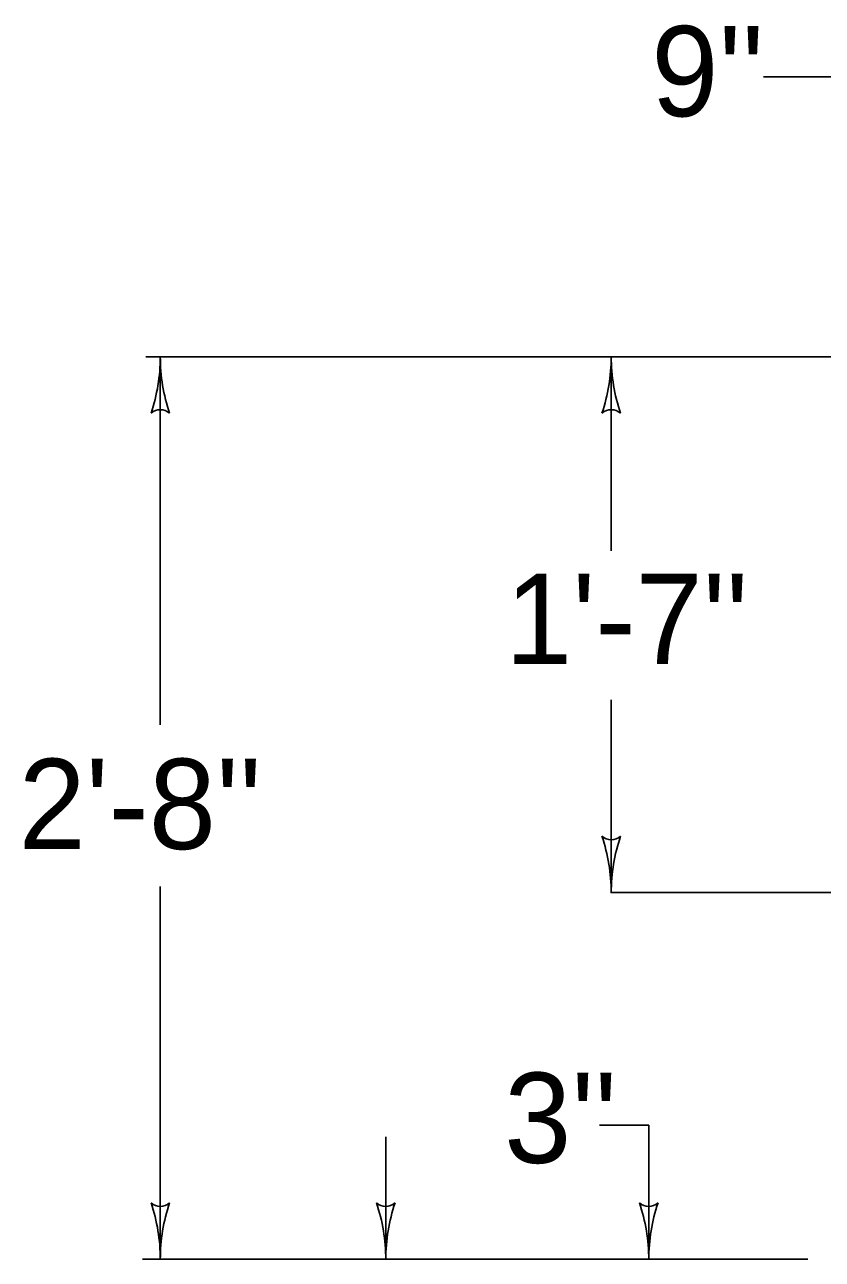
# Model space of a CAD drawing. Extents: x 997.6 to 1036.4, y 998.9 to 1022.6.
# Drawn here: x 1012.059 to 1013.828, y 1002.22 to 1004.956 of the extents above; entities that cross this region are included whole.
import ezdxf

# ---------------------------------------------------------------- set-up
doc = ezdxf.new("R2010")
doc.units = 0
doc.layers.add('Level 1', color=7, linetype='Continuous')
doc.layers.add('Level 11', color=7, linetype='Continuous')

msp = doc.modelspace()

# ---------------------------------------------------------------- linework, layer by layer
at = {"layer": 'Level 1'}
for p, q in [((1013.6977, 1004.8407), (1014.4227, 1004.8407)), ((1012.3277, 1004.22), (1014.9011, 1004.22)), ((1012.3602, 1003.4042), (1012.3602, 1004.22)), ((1013.3602, 1003.7898), (1013.3602, 1004.22)), ((1013.3602, 1003.0325), (1013.3602, 1003.46)), ((1012.3602, 1002.22), (1012.3602, 1003.0463)), ((1014.7642, 1003.0325), (1013.3593, 1003.0325)), ((1013.334, 1002.5172), (1013.4433, 1002.5172)), ((1013.4433, 1002.22), (1013.4433, 1002.5172)), ((1012.8602, 1002.22), (1012.8602, 1002.4913)), ((1012.3205, 1002.22), (1013.7965, 1002.22))]:
    msp.add_line(p, q, dxfattribs=at)
at = {"layer": 'Level 11'}
for centre, radius, start, end in [((1011.9695, 1004.22), 0.3906, 341.3472, 359.9939), ((1012.7508, 1004.22), 0.3906, 179.9878, 180), ((1012.7508, 1004.22), 0.3906, 180, 198.6688), ((1012.9695, 1004.22), 0.3906, 341.3472, 359.9939), ((1013.7508, 1004.22), 0.3906, 179.9878, 180), ((1013.7508, 1004.22), 0.3906, 180, 198.6688), ((1012.3601, 1004.0715), 0.0313, 48.7746, 130.8913), ((1013.3601, 1004.0715), 0.0313, 48.7746, 130.8913), ((1013.3602, 1003.181), 0.0313, 228.7746, 310.8913), ((1012.9695, 1003.0325), 0.3906, 0, 18.6688), ((1013.7508, 1003.0325), 0.3906, 161.3472, 179.9939), ((1012.9695, 1003.0325), 0.3906, 359.9878, 0), ((1012.3602, 1002.3685), 0.0313, 228.7746, 310.8913), ((1011.9695, 1002.22), 0.3906, 0, 18.6688), ((1012.7508, 1002.22), 0.3906, 161.3472, 179.9939), ((1012.8602, 1002.3685), 0.0313, 228.7746, 310.8913), ((1012.4695, 1002.22), 0.3906, 0, 18.6688), ((1013.2508, 1002.22), 0.3906, 161.3472, 179.9939), ((1013.4434, 1002.3685), 0.0313, 228.7746, 310.8913), ((1013.0527, 1002.22), 0.3906, 0, 18.6688), ((1013.834, 1002.22), 0.3906, 161.3472, 179.9939), ((1011.9695, 1002.22), 0.3906, 359.9878, 0), ((1012.4695, 1002.22), 0.3906, 359.9878, 0), ((1013.0527, 1002.22), 0.3906, 359.9878, 0)]:
    msp.add_arc(centre, radius, start, end, dxfattribs=at)

# ---------------------------------------------------------------- texts
at = {"layer": 'Level 1'}
for s, p in [("9''", (1013.4491, 1004.7532)), ("1'-7''", (1013.1252, 1003.5393)), ("2'-8''", (1012.0459, 1003.1292)), ("3''", (1013.1228, 1002.4335))]:
    msp.add_text(s, height=0.2, dxfattribs=at).set_placement(p)

doc.saveas('drawing.dxf')
